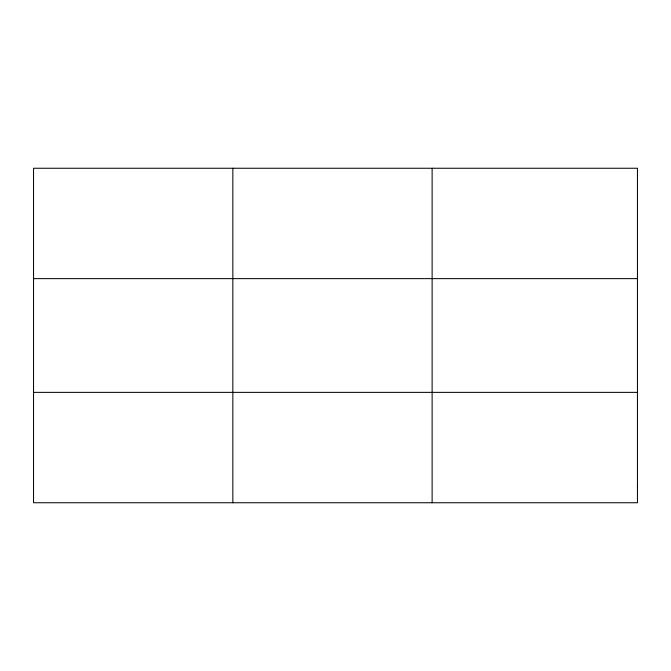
<?xml version="1.0" encoding="UTF-8"?>
<svg xmlns="http://www.w3.org/2000/svg" width="671" height="671" viewBox="0 0 671 671"><rect width="100%" height="100%" fill="white"/><g stroke="black" fill="none" stroke-linecap="round" stroke-linejoin="round"><path stroke-width="1.01" d="M232.837 502.747L232.837 168.253M432.124 502.747L432.124 168.253M33.55 278.633L637.45 278.633M33.55 392.367L637.45 392.367M637.45 486.978L637.45 502.747L33.55 502.747L33.55 168.253L637.45 168.253L637.45 486.978"/></g></svg>
